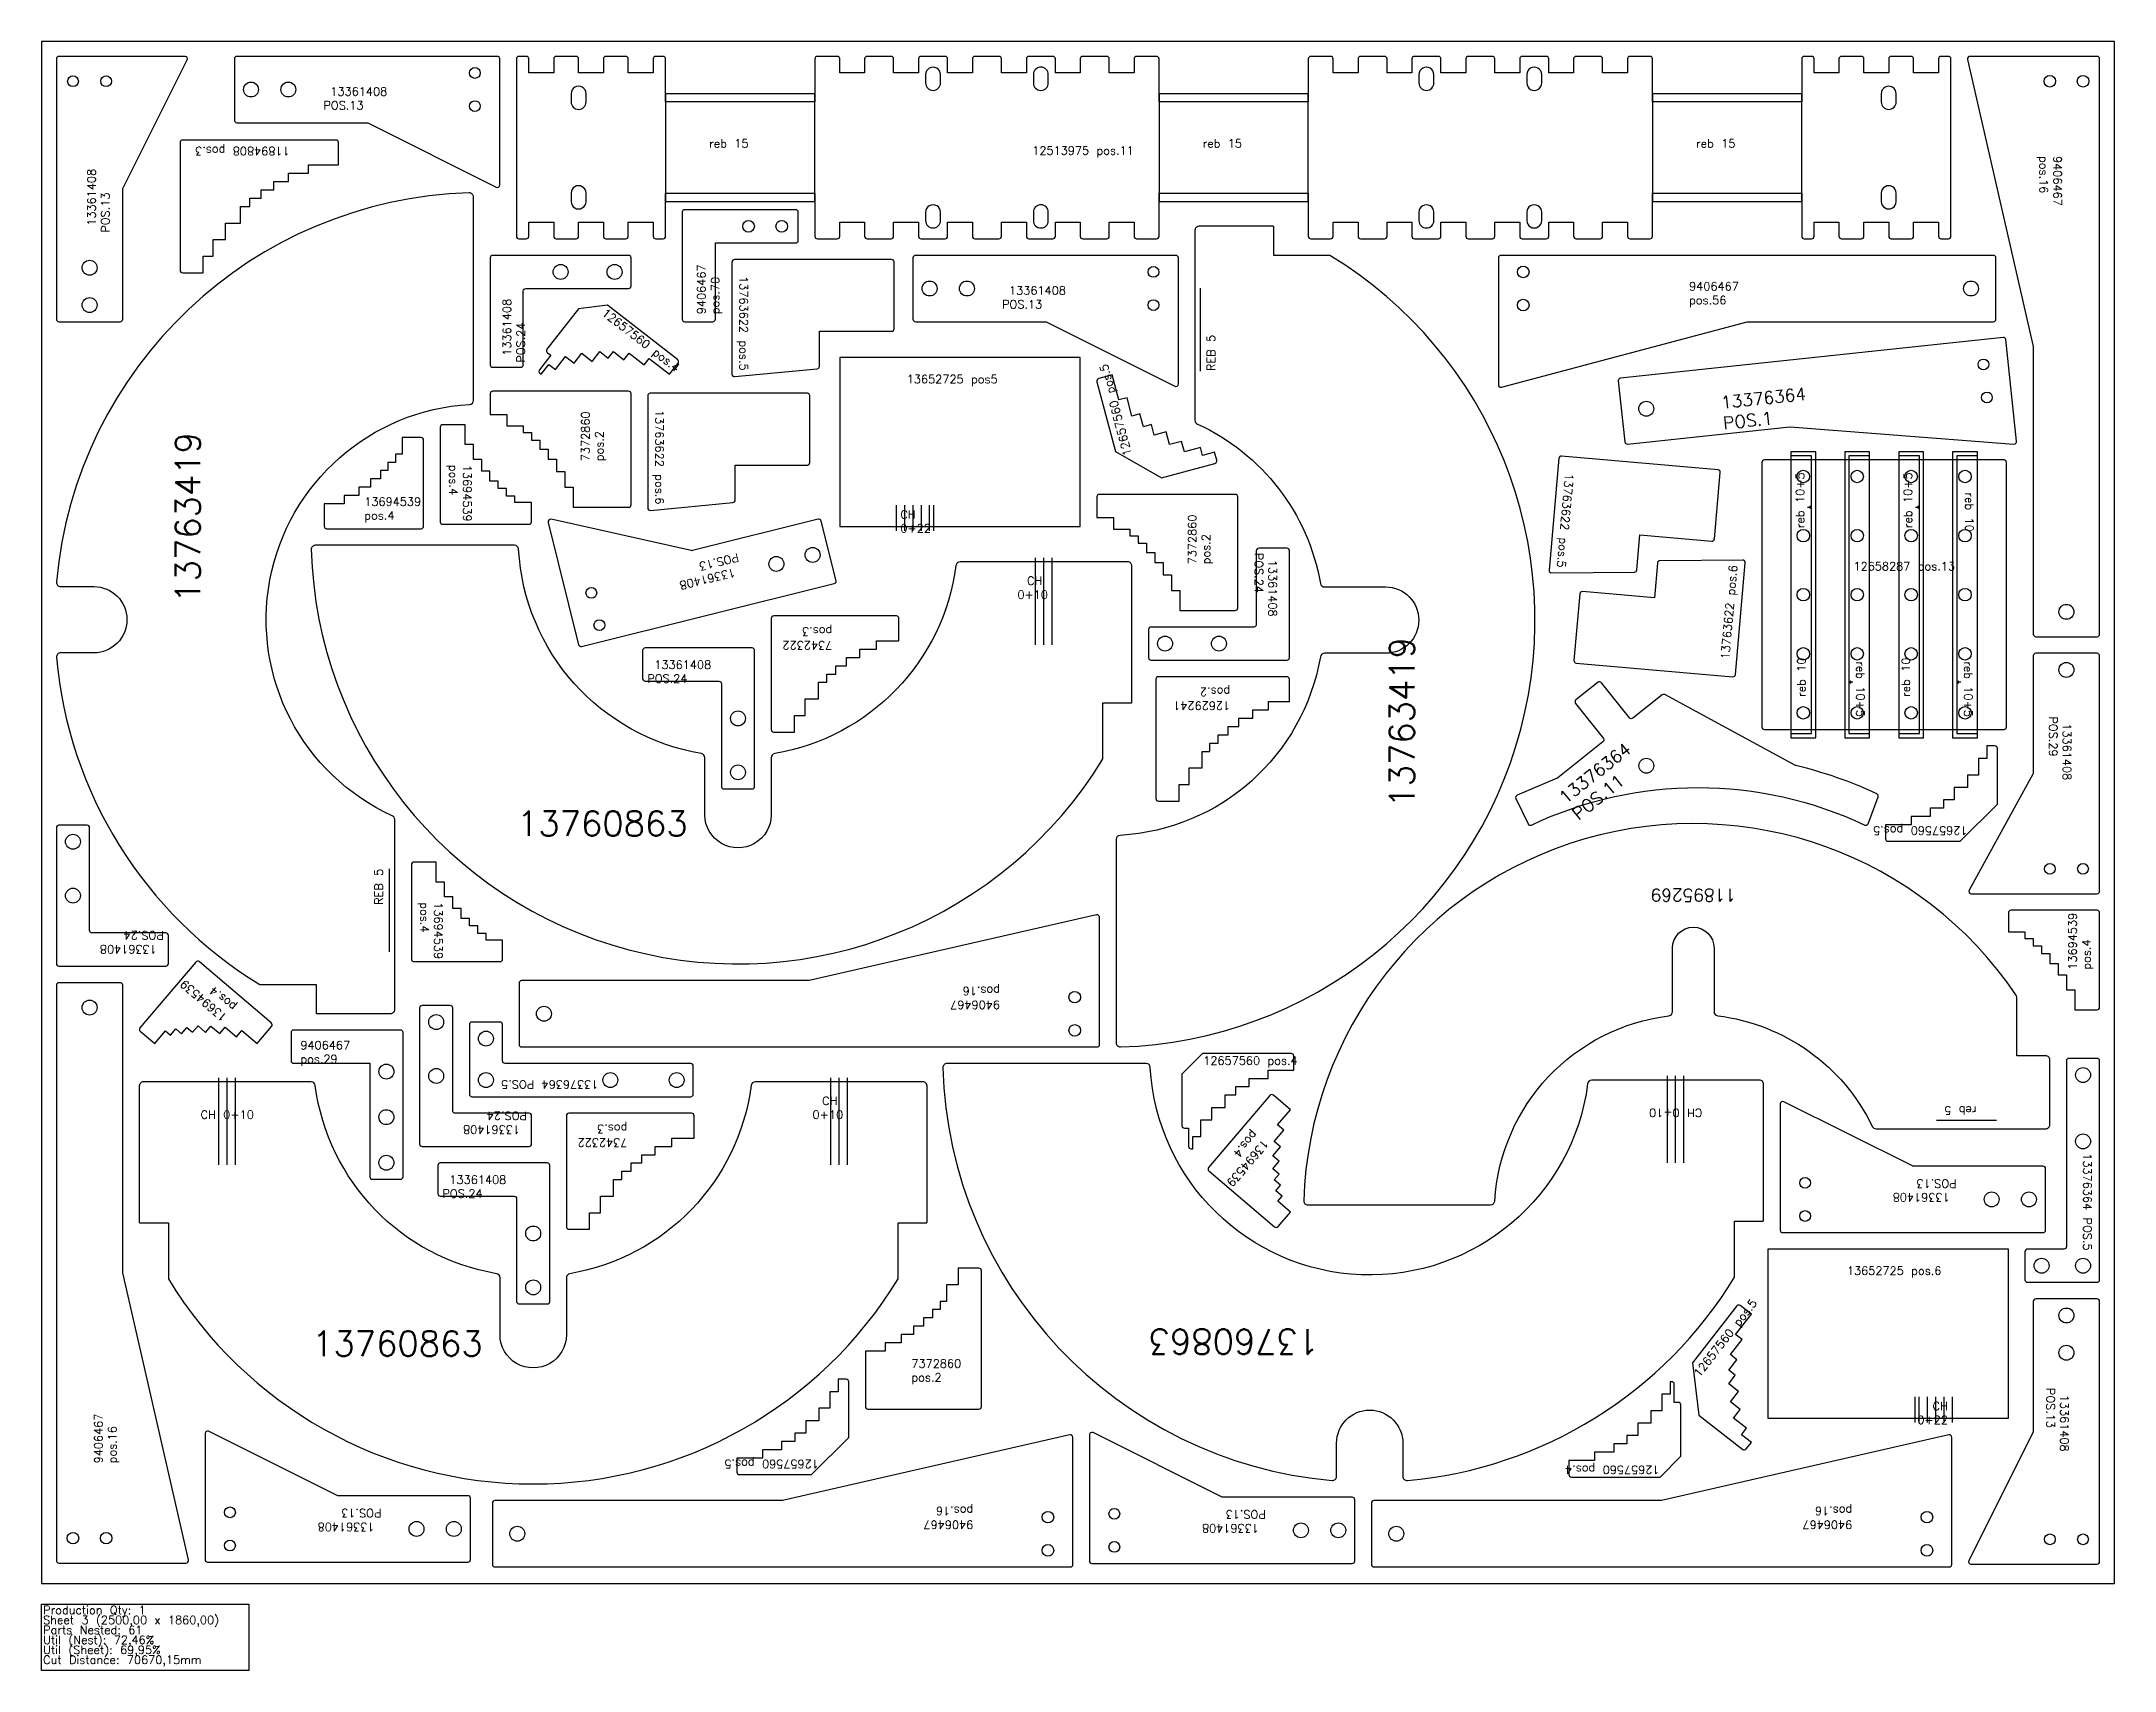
# Model space of a CAD drawing. Header units: millimetres. Extents: x 5250 to 7750, y -105 to 1860.
import ezdxf

# ---------------------------------------------------------------- set-up
doc = ezdxf.new("R2010")
doc.units = ezdxf.units.MM
for name, color, linetype in [('11894808', 7, 'Continuous'), ('11895269', 7, 'Continuous'), ('12629241', 7, 'Continuous'), ('12657560', 7, 'Continuous'), ('12658287', 7, 'Continuous'), ('13361408v0', 7, 'Continuous'), ('13376364v01', 7, 'Continuous'), ('13694539', 7, 'Continuous'), ('13760863', 7, 'Continuous'), ('13763419', 7, 'Continuous'), ('13763622', 7, 'Continuous'), ('Chanfro', 7, 'Continuous'), ('Des.', 7, 'Continuous'), ('Des.7342322', 7, 'Continuous'), ('Rebaixo', 7, 'Continuous'), ('sheet', 24, 'Continuous'), ('Stats', 7, 'Continuous'), ('Texto', 7, 'Continuous')]:
    doc.layers.add(name, color=color, linetype=linetype)
doc.styles.get("Standard").update_dxf_attribs({"font": 'txt.shx'})

msp = doc.modelspace()

# ---------------------------------------------------------------- linework, layer by layer
at = {"color": 6}
for points in [[(5954.7, 1842), (5930.7, 1842, 0.414214), (5927.7, 1839), (5927.7, 1822), (5897.7, 1822), (5897.7, 1839, 0.414214), (5894.7, 1842), (5870.7, 1842, 0.414214), (5867.7, 1839), (5867.7, 1822), (5837.7, 1822), (5837.7, 1839, 0.414214), (5834.7, 1842), (5825.7, 1842, 0.414214), (5822.7, 1839), (5822.7, 1625, 0.414214), (5825.7, 1622), (5834.7, 1622, 0.414214), (5837.7, 1625), (5837.7, 1642), (5867.7, 1642), (5867.7, 1625, 0.414214), (5870.7, 1622), (5894.7, 1622, 0.414214), (5897.7, 1625), (5897.7, 1642), (5927.7, 1642), (5927.7, 1625, 0.414214), (5930.7, 1622), (5954.7, 1622, 0.414214), (5957.7, 1625), (5957.7, 1642), (5987.7, 1642), (5987.7, 1625, 0.414214), (5990.7, 1622), (5999.7, 1622, 0.414214), (6002.7, 1625), (6002.7, 1677), (6182.7, 1677), (6182.7, 1625, 0.414214), (6185.7, 1622), (6209.7, 1622, 0.414214), (6212.7, 1625), (6212.7, 1642), (6242.7, 1642), (6242.7, 1625, 0.414214), (6245.7, 1622), (6274.7, 1622, 0.414214), (6277.7, 1625), (6277.7, 1642), (6307.7, 1642), (6307.7, 1625, 0.414214), (6310.7, 1622), (6339.7, 1622, 0.414214), (6342.7, 1625), (6342.7, 1642), (6372.7, 1642), (6372.7, 1625, 0.414214), (6375.7, 1622), (6404.7, 1622, 0.414214), (6407.7, 1625), (6407.7, 1642), (6437.7, 1642), (6437.7, 1625, 0.414214), (6440.7, 1622), (6469.7, 1622, 0.414214), (6472.7, 1625), (6472.7, 1642), (6502.7, 1642), (6502.7, 1625, 0.414214), (6505.7, 1622), (6534.7, 1622, 0.414214), (6537.7, 1625), (6537.7, 1642), (6567.7, 1642), (6567.7, 1625, 0.414214), (6570.7, 1622), (6594.7, 1622, 0.414214), (6597.7, 1625), (6597.7, 1677), (6777.7, 1677), (6777.7, 1625, 0.414214), (6780.7, 1622), (6804.7, 1622, 0.414214), (6807.7, 1625), (6807.7, 1642), (6837.7, 1642), (6837.7, 1625, 0.414214), (6840.7, 1622), (6869.7, 1622, 0.414214), (6872.7, 1625), (6872.7, 1642), (6902.7, 1642), (6902.7, 1625, 0.414214), (6905.7, 1622), (6934.7, 1622, 0.414214), (6937.7, 1625), (6937.7, 1642), (6967.7, 1642), (6967.7, 1625, 0.414214), (6970.7, 1622), (6999.7, 1622, 0.414214), (7002.7, 1625), (7002.7, 1642), (7032.7, 1642), (7032.7, 1625, 0.414214), (7035.7, 1622), (7064.7, 1622, 0.414214), (7067.7, 1625), (7067.7, 1642), (7097.7, 1642), (7097.7, 1625, 0.414214), (7100.7, 1622), (7129.7, 1622, 0.414214), (7132.7, 1625), (7132.7, 1642), (7162.7, 1642), (7162.7, 1625, 0.414214), (7165.7, 1622), (7189.7, 1622, 0.414214), (7192.7, 1625), (7192.7, 1677), (7372.7, 1677), (7372.7, 1625, 0.414214), (7375.7, 1622), (7384.7, 1622, 0.414214), (7387.7, 1625), (7387.7, 1642), (7417.7, 1642), (7417.7, 1625, 0.414214), (7420.7, 1622), (7444.7, 1622, 0.414214), (7447.7, 1625), (7447.7, 1642), (7477.7, 1642), (7477.7, 1625, 0.414214), (7480.7, 1622), (7504.7, 1622, 0.414214), (7507.7, 1625), (7507.7, 1642), (7537.7, 1642), (7537.7, 1625, 0.414214), (7540.7, 1622), (7549.7, 1622, 0.414214), (7552.7, 1625), (7552.7, 1839, 0.414214), (7549.7, 1842), (7540.7, 1842, 0.414214), (7537.7, 1839), (7537.7, 1822), (7507.7, 1822), (7507.7, 1839, 0.414214), (7504.7, 1842), (7480.7, 1842, 0.414214), (7477.7, 1839), (7477.7, 1822), (7447.7, 1822), (7447.7, 1839, 0.414214), (7444.7, 1842), (7420.7, 1842, 0.414214), (7417.7, 1839), (7417.7, 1822), (7387.7, 1822), (7387.7, 1839, 0.414214), (7384.7, 1842), (7375.7, 1842, 0.414214), (7372.7, 1839), (7372.7, 1787), (7192.7, 1787), (7192.7, 1839, 0.414214), (7189.7, 1842), (7165.7, 1842, 0.414214), (7162.7, 1839), (7162.7, 1822), (7132.7, 1822), (7132.7, 1839, 0.414214), (7129.7, 1842), (7100.7, 1842, 0.414214), (7097.7, 1839), (7097.7, 1822), (7067.7, 1822), (7067.7, 1839, 0.414214), (7064.7, 1842), (7035.7, 1842, 0.414214), (7032.7, 1839), (7032.7, 1822), (7002.7, 1822), (7002.7, 1839, 0.414214), (6999.7, 1842), (6970.7, 1842, 0.414214), (6967.7, 1839), (6967.7, 1822), (6937.7, 1822), (6937.7, 1839, 0.414214), (6934.7, 1842), (6905.7, 1842, 0.414214), (6902.7, 1839), (6902.7, 1822), (6872.7, 1822), (6872.7, 1839, 0.414214), (6869.7, 1842), (6840.7, 1842, 0.414214), (6837.7, 1839), (6837.7, 1822), (6807.7, 1822), (6807.7, 1839, 0.414214), (6804.7, 1842), (6780.7, 1842, 0.414214), (6777.7, 1839), (6777.7, 1787), (6597.7, 1787), (6597.7, 1839, 0.414214), (6594.7, 1842), (6570.7, 1842, 0.414214), (6567.7, 1839), (6567.7, 1822), (6537.7, 1822), (6537.7, 1839, 0.414214), (6534.7, 1842), (6505.7, 1842, 0.414214), (6502.7, 1839), (6502.7, 1822), (6472.7, 1822), (6472.7, 1839, 0.414214), (6469.7, 1842), (6440.7, 1842, 0.414214), (6437.7, 1839), (6437.7, 1822), (6407.7, 1822), (6407.7, 1839, 0.414214), (6404.7, 1842), (6375.7, 1842, 0.414214), (6372.7, 1839), (6372.7, 1822), (6342.7, 1822), (6342.7, 1839, 0.414214), (6339.7, 1842), (6310.7, 1842, 0.414214), (6307.7, 1839), (6307.7, 1822), (6277.7, 1822), (6277.7, 1839, 0.414214), (6274.7, 1842), (6245.7, 1842, 0.414214), (6242.7, 1839), (6242.7, 1822), (6212.7, 1822), (6212.7, 1839, 0.414214), (6209.7, 1842), (6185.7, 1842, 0.414214), (6182.7, 1839), (6182.7, 1787), (6002.7, 1787), (6002.7, 1839, 0.414214), (5999.7, 1842), (5990.7, 1842, 0.414214), (5987.7, 1839), (5987.7, 1822), (5957.7, 1822), (5957.7, 1839, 0.414214)], [(6316.2, 1810, 0.999994), (6334.2, 1810), (6334.2, 1820, 1.000006), (6316.2, 1820)], [(6446.2, 1810, 0.999995), (6464.2, 1810), (6464.2, 1820, 0.999991), (6446.2, 1820)], [(6911.2, 1810, 0.999994), (6929.2, 1810), (6929.2, 1820, 1.000006), (6911.2, 1820)], [(7041.2, 1810, 1.000006), (7059.2, 1810), (7059.2, 1820, 1.000011), (7041.2, 1820)], [(5888.7, 1787, 0.999994), (5906.7, 1787), (5906.7, 1797, 1.000006), (5888.7, 1797)], [(7468.7, 1787, 0.999994), (7486.7, 1787), (7486.7, 1797, 1.000006), (7468.7, 1797)], [(5906.7, 1677, 1.000006), (5888.7, 1677), (5888.7, 1667, 1.000018), (5906.7, 1667)], [(7486.7, 1677, 1.000006), (7468.7, 1677), (7468.7, 1667, 1.000018), (7486.7, 1667)], [(6334.2, 1654, 1.000006), (6316.2, 1654), (6316.2, 1644, 0.999994), (6334.2, 1644)], [(6464.2, 1654, 0.999991), (6446.2, 1654), (6446.2, 1644, 0.99998), (6464.2, 1644)], [(6929.2, 1654, 1.000006), (6911.2, 1654), (6911.2, 1644, 0.999994), (6929.2, 1644)], [(7059.2, 1654, 1.000011), (7041.2, 1654), (7041.2, 1644, 1.000006), (7059.2, 1644)]]:
    msp.add_lwpolyline(points, format="xyb", close=True, dxfattribs=at)
at = {"color": 2}
for points in [[(6212.7, 1274.8), (6502.7, 1274.8), (6502.7, 1478.8), (6212.7, 1478.8)], [(7622, 199.3), (7622, 403.3), (7332, 403.3), (7332, 199.3)]]:
    msp.add_lwpolyline(points, close=True, dxfattribs=at)
for points in [[(5891.1, 1298.2), (5958.1, 1298.2, 0.414214), (5961.1, 1301.2), (5961.1, 1435.2, 0.414214), (5958.1, 1438.2), (5794.1, 1438.2, 0.414214), (5791.1, 1435.2), (5791.1, 1410.2), (5811.1, 1410.2), (5811.1, 1396.2), (5831.1, 1396.2), (5831.1, 1388.2), (5841.1, 1388.2), (5841.1, 1379.2), (5851.1, 1379.2), (5851.1, 1368.2), (5861.1, 1368.2), (5861.1, 1356.2), (5871.1, 1356.2), (5871.1, 1341.2), (5881.1, 1341.2), (5881.1, 1322.2), (5891.1, 1322.2)], [(6622.7, 1173.7), (6689.7, 1173.7, 0.414214), (6692.7, 1176.7), (6692.7, 1310.7, 0.414214), (6689.7, 1313.7), (6525.7, 1313.7, 0.414214), (6522.7, 1310.7), (6522.7, 1285.7), (6542.7, 1285.7), (6542.7, 1271.7), (6562.7, 1271.7), (6562.7, 1263.7), (6572.7, 1263.7), (6572.7, 1254.7), (6582.7, 1254.7), (6582.7, 1243.7), (6592.7, 1243.7), (6592.7, 1231.7), (6602.7, 1231.7), (6602.7, 1216.7), (6612.7, 1216.7), (6612.7, 1197.7), (6622.7, 1197.7)], [(6243.6, 280.3), (6243.6, 213.3, 0.414214), (6246.6, 210.3), (6380.6, 210.3, 0.414214), (6383.6, 213.3), (6383.6, 377.3, 0.414214), (6380.6, 380.3), (6355.6, 380.3), (6355.6, 360.3), (6341.6, 360.3), (6341.6, 340.3), (6333.6, 340.3), (6333.6, 330.3), (6324.6, 330.3), (6324.6, 320.3), (6313.6, 320.3), (6313.6, 310.3), (6301.6, 310.3), (6301.6, 300.3), (6286.6, 300.3), (6286.6, 290.3), (6267.6, 290.3), (6267.6, 280.3)]]:
    msp.add_lwpolyline(points, format="xyb", close=True, dxfattribs=at)
at = {"layer": '11894808', "color": 2}
msp.add_lwpolyline([(5420.1, 1741, 0.414214), (5417.1, 1738), (5417.1, 1584, 0.414214), (5420.1, 1581), (5445.1, 1581), (5445.1, 1601), (5457.1, 1601), (5457.1, 1621), (5472.1, 1621), (5472.1, 1641), (5490.1, 1641), (5490.1, 1661), (5501.1, 1661), (5501.1, 1671), (5515.1, 1671), (5515.1, 1681), (5530.1, 1681), (5530.1, 1691), (5548.1, 1691), (5548.1, 1701), (5572.1, 1701), (5572.1, 1711), (5608.1, 1711), (5608.1, 1738, 0.414214), (5605.1, 1741)], format="xyb", close=True, dxfattribs=at)
at = {"layer": '11895269', "color": 2}
msp.add_lwpolyline([(7217, 766.6, -0.999997), (7267, 766.6), (7267, 689.7, 0.378699), (7271.4, 684.8, -0.254297), (7457.9, 551.4, 0.287238), (7462.4, 548.6), (7667, 548.6, 0.414214), (7672, 553.6), (7672, 631.6, 0.414214), (7667, 636.6), (7632, 636.6), (7632, 707.3, 0.149944), (7631.1, 710.2, 0.726815), (6772.2, 461.7, 0.423695), (6777.2, 456.6), (6997.5, 456.6, 0.396382), (7002.5, 461.3, -0.361287), (7212.6, 684.8, 0.378699), (7217, 689.7)], format="xyb", close=True, dxfattribs=at)
at = {"layer": '12629241', "color": 2}
msp.add_lwpolyline([(6754.9, 1063.7), (6754.9, 1090.7, 0.414214), (6751.9, 1093.7), (6596.9, 1093.7, 0.414214), (6593.9, 1090.7), (6593.9, 946.7, 0.414214), (6596.9, 943.7), (6621.9, 943.7), (6621.9, 963.7), (6633.9, 963.7), (6633.9, 983.7), (6649.9, 983.7), (6649.9, 1003.7), (6658.9, 1003.7), (6658.9, 1013.7), (6668.9, 1013.7), (6668.9, 1023.7), (6680.9, 1023.7), (6680.9, 1033.7), (6693.9, 1033.7), (6693.9, 1043.7), (6710.9, 1043.7), (6710.9, 1053.7), (6729.9, 1053.7), (6729.9, 1063.7)], format="xyb", close=True, dxfattribs=at)
at = {"layer": '12657560', "color": 2}
for points in [[(6017.2, 1476.3), (5932.8, 1542), (5897.7, 1537.6), (5859.6, 1488.7, 0.414214), (5860.1, 1484.5), (5864.1, 1481.4), (5850.6, 1464.1, 0.414214), (5851.1, 1459.9), (5852.7, 1458.6), (5861.9, 1470.5), (5869.8, 1464.3), (5882.1, 1480.1), (5892.3, 1472.1), (5901.5, 1484), (5914.2, 1474.1), (5923.4, 1486), (5933.6, 1478), (5939.8, 1485.9), (5952.4, 1476), (5958.6, 1483.9), (5976.7, 1469.8), (5982.8, 1477.7), (6007.3, 1458.6), (6017.7, 1472.1, 0.414214)], [(6541.4, 1457.7), (6525, 1453.3, 0.414214), (6522.9, 1449.6), (6545.4, 1365.6), (6600.5, 1333.8), (6665.2, 1351.1, 0.414214), (6667.3, 1354.8), (6664.7, 1364.4), (6650.3, 1360.6), (6647.7, 1370.2), (6628.3, 1365), (6625, 1377.6), (6610.5, 1373.7), (6606.4, 1389.2), (6591.9, 1385.3), (6588.5, 1397.9), (6578.8, 1395.3), (6574.7, 1410.7), (6565, 1408.1), (6559.1, 1430.3), (6549.4, 1427.8)], [(7473.8, 915.2), (7473.8, 898.2, 0.414214), (7476.8, 895.2), (7563.8, 895.2), (7608.8, 940.2), (7608.8, 1007.2, 0.414214), (7605.8, 1010.2), (7595.8, 1010.2), (7595.8, 995.2), (7585.8, 995.2), (7585.8, 975.2), (7572.8, 975.2), (7572.8, 960.2), (7556.8, 960.2), (7556.8, 945.2), (7543.8, 945.2), (7543.8, 935.2), (7527.8, 935.2), (7527.8, 925.2), (7504.8, 925.2), (7504.8, 915.2)], [(6757.3, 639.3), (6650.3, 639.3), (6625.3, 614.3), (6625.3, 552.3, 0.414214), (6628.3, 549.3), (6633.3, 549.3), (6633.3, 527.3, 0.414214), (6636.3, 524.3), (6638.3, 524.3), (6638.3, 539.3), (6648.3, 539.3), (6648.3, 559.3), (6661.3, 559.3), (6661.3, 574.3), (6677.3, 574.3), (6677.3, 589.3), (6690.3, 589.3), (6690.3, 599.3), (6706.3, 599.3), (6706.3, 609.3), (6729.3, 609.3), (6729.3, 619.3), (6760.3, 619.3), (6760.3, 636.3, 0.414214)], [(7312, 324.8), (7298.6, 335.3, 0.414214), (7294.4, 334.8), (7240.9, 266.1), (7248.8, 203), (7301.6, 161.8, 0.414214), (7305.9, 162.3), (7312, 170.2), (7300.2, 179.4), (7306.3, 187.3), (7290.5, 199.6), (7298.5, 209.9), (7286.7, 219.1), (7296.5, 231.7), (7284.7, 240.9), (7292.7, 251.2), (7284.8, 257.3), (7294.6, 269.9), (7286.7, 276.1), (7300.8, 294.2), (7293, 300.4)], [(6088.6, 151.3), (6088.6, 134.3, 0.414214), (6091.6, 131.3), (6178.6, 131.3), (6223.6, 176.3), (6223.6, 243.3, 0.414214), (6220.6, 246.3), (6210.6, 246.3), (6210.6, 231.3), (6200.6, 231.3), (6200.6, 211.3), (6187.6, 211.3), (6187.6, 196.3), (6171.6, 196.3), (6171.6, 181.3), (6158.6, 181.3), (6158.6, 171.3), (6142.6, 171.3), (6142.6, 161.3), (6119.6, 161.3), (6119.6, 151.3)], [(7095, 128.4), (7202, 128.4), (7227, 153.4), (7227, 215.4, 0.414214), (7224, 218.4), (7219, 218.4), (7219, 240.4, 0.414214), (7216, 243.4), (7214, 243.4), (7214, 228.4), (7204, 228.4), (7204, 208.4), (7191, 208.4), (7191, 193.4), (7175, 193.4), (7175, 178.4), (7162, 178.4), (7162, 168.4), (7146, 168.4), (7146, 158.4), (7123, 158.4), (7123, 148.4), (7092, 148.4), (7092, 131.4, 0.414214)]]:
    msp.add_lwpolyline(points, format="xyb", close=True, dxfattribs=at)
at = {"layer": '12658287', "color": 1}
for p, q in [((7434.6, 1087), (7429.7, 1087)), ((7564.6, 1087), (7559.7, 1087))]:
    msp.add_line(p, q, dxfattribs=at)
msp.add_lwpolyline([(7616.7, 1355.2), (7327.7, 1355.2, 0.414214), (7324.7, 1352.2), (7324.7, 1033.2, 0.414214), (7327.7, 1030.2), (7616.7, 1030.2, 0.414214), (7619.7, 1033.2), (7619.7, 1352.2, 0.414214)], format="xyb", close=True, dxfattribs=at)
at = {"layer": '12658287', "color": 1, "linetype": 'Continuous', "lineweight": 25}
for centre in [(7374.7, 1335.2), (7439.7, 1335.2), (7504.7, 1335.2), (7569.7, 1335.2), (7374.7, 1263.9), (7439.7, 1263.9), (7504.7, 1263.9), (7569.7, 1263.9), (7374.7, 1192.7), (7439.7, 1192.7), (7504.7, 1192.7), (7569.7, 1192.7), (7374.7, 1121.4), (7439.7, 1121.4), (7504.7, 1121.4), (7569.7, 1121.4), (7374.7, 1050.2), (7439.7, 1050.2), (7504.7, 1050.2), (7569.7, 1050.2)]:
    msp.add_circle(centre, 7.5, dxfattribs=at)
at = {"layer": '13361408v0', "color": 2}
for points in [[(5345, 1522, 0.414214), (5348, 1525), (5348, 1681.3, -0.116434), (5348.3, 1682.6), (5425.8, 1837.7, 0.557537), (5423.1, 1842), (5271, 1842, 0.414214), (5268, 1839), (5268, 1525, 0.414214), (5271, 1522)], [(5482.7, 1765, 0.414214), (5485.7, 1762), (5642, 1762, -0.116434), (5643.4, 1761.7), (5798.4, 1684.2, 0.557537), (5802.7, 1686.9), (5802.7, 1839, 0.414214), (5799.7, 1842), (5485.7, 1842, 0.414214), (5482.7, 1839)], [(5794.1, 1467), (5828.1, 1467, 0.414214), (5831.1, 1470), (5831.1, 1559, -0.414214), (5834.1, 1562), (5958.1, 1562, 0.414214), (5961.1, 1565), (5961.1, 1599, 0.414214), (5958.1, 1602), (5794.1, 1602, 0.414214), (5791.1, 1599), (5791.1, 1470, 0.414214)], [(6301, 1525, 0.414214), (6304, 1522), (6460.3, 1522, -0.116434), (6461.7, 1521.7), (6616.7, 1444.2, 0.557537), (6621, 1446.9), (6621, 1599, 0.414214), (6618, 1602), (6304, 1602, 0.414214), (6301, 1599)], [(6190.4, 1281.4, 0.414214), (6186.8, 1283.6), (6035.1, 1245.8, -0.116434), (6033.7, 1245.8), (5864.6, 1283.6, 0.557537), (5861, 1279.9), (5897.8, 1132.3, 0.414214), (5901.4, 1130.1), (6206.1, 1206, 0.414214), (6208.3, 1209.6)], [(6752, 1248.7), (6718, 1248.7, 0.414214), (6715, 1245.7), (6715, 1156.7, -0.414214), (6712, 1153.7), (6588, 1153.7, 0.414214), (6585, 1150.7), (6585, 1116.7, 0.414214), (6588, 1113.7), (6752, 1113.7, 0.414214), (6755, 1116.7), (6755, 1245.7, 0.414214)], [(5975, 1125.4), (5975, 1091.4, 0.414214), (5978, 1088.4), (6067, 1088.4, -0.414214), (6070, 1085.4), (6070, 961.4, 0.414214), (6073, 958.4), (6107, 958.4, 0.414214), (6110, 961.4), (6110, 1125.4, 0.414214), (6107, 1128.4), (5978, 1128.4, 0.414214)], [(7655, 1122, 0.414214), (7652, 1119), (7652, 977.8, -0.126713), (7651.6, 976.3), (7574.5, 836.4, 0.570891), (7577.1, 832), (7729, 832, 0.414214), (7732, 835), (7732, 1119, 0.414214), (7729, 1122)], [(5403, 747.7), (5403, 781.7, 0.414214), (5400, 784.7), (5311, 784.7, -0.414214), (5308, 787.7), (5308, 911.7, 0.414214), (5305, 914.7), (5271, 914.7, 0.414214), (5268, 911.7), (5268, 747.7, 0.414214), (5271, 744.7), (5400, 744.7, 0.414214)], [(5841, 530.2), (5841, 564.2, 0.414214), (5838, 567.2), (5749, 567.2, -0.414214), (5746, 570.2), (5746, 694.2, 0.414214), (5743, 697.2), (5709, 697.2, 0.414214), (5706, 694.2), (5706, 530.2, 0.414214), (5709, 527.2), (5838, 527.2, 0.414214)], [(7666.8, 500.3, 0.414214), (7663.8, 503.3), (7507.5, 503.3, -0.116434), (7506.2, 503.6), (7351.1, 581.1, 0.557537), (7346.8, 578.5), (7346.8, 426.3, 0.414214), (7349.8, 423.3), (7663.8, 423.3, 0.414214), (7666.8, 426.3)], [(5728, 504.2), (5728, 470.2, 0.414214), (5731, 467.2), (5820, 467.2, -0.414214), (5823, 464.2), (5823, 340.2, 0.414214), (5826, 337.2), (5860, 337.2, 0.414214), (5863, 340.2), (5863, 504.2, 0.414214), (5860, 507.2), (5731, 507.2, 0.414214)], [(7655, 343.3, 0.414214), (7652, 340.3), (7652, 184, -0.116434), (7651.7, 182.7), (7574.2, 27.7, 0.557537), (7576.9, 23.3), (7729, 23.3, 0.414214), (7732, 26.3), (7732, 340.3, 0.414214), (7729, 343.3)], [(5767.3, 102.8, 0.414214), (5764.3, 105.8), (5608, 105.8, -0.116434), (5606.6, 106.1), (5451.6, 183.6, 0.557537), (5447.3, 180.9), (5447.3, 28.8, 0.414214), (5450.3, 25.8), (5764.3, 25.8, 0.414214), (5767.3, 28.8)], [(6833.8, 101.1, 0.414214), (6830.8, 104.1), (6674.5, 104.1, -0.116434), (6673.2, 104.5), (6518.2, 182, 0.557537), (6513.8, 179.3), (6513.8, 27.1, 0.414214), (6516.8, 24.1), (6830.8, 24.1, 0.414214), (6833.8, 27.1)]]:
    msp.add_lwpolyline(points, format="xyb", close=True, dxfattribs=at)
for centre, radius in [((5772.7, 1822), 6.5), ((5288, 1812), 6.5), ((5328, 1812), 6.5), ((5502.7, 1802), 9), ((5547.7, 1802), 9), ((5772.7, 1782), 6.5), ((5308, 1587), 9), ((5876.1, 1582), 9), ((5941.1, 1582), 9), ((6591, 1582), 6.5), ((5308, 1542), 9), ((6321, 1562), 9), ((6366, 1562), 9), ((6591, 1542), 6.5), ((6136.3, 1229.8), 9), ((6179.9, 1240.7), 9), ((5913.1, 1194.9), 6.5), ((5922.8, 1156), 6.5), ((6605, 1133.7), 9), ((6670, 1133.7), 9), ((7692, 1102), 9), ((6090, 1043.4), 9), ((6090, 978.4), 9), ((5288, 894.7), 9), ((7672, 862), 6.5), ((7712, 862), 6.5), ((5288, 829.7), 9), ((5726, 677.2), 9), ((5726, 612.2), 9), ((7376.8, 483.3), 6.5), ((7601.8, 463.3), 9), ((7646.8, 463.3), 9), ((5843, 422.2), 9), ((7376.8, 443.3), 6.5), ((5843, 357.2), 9), ((7692, 323.3), 9), ((7692, 278.3), 9), ((5477.3, 85.8), 6.5), ((6543.8, 84.1), 6.5), ((5477.3, 45.8), 6.5), ((5702.3, 65.8), 9), ((5747.3, 65.8), 9), ((6543.8, 44.1), 6.5), ((6768.8, 64.1), 9), ((6813.8, 64.1), 9), ((7672, 53.3), 6.5), ((7712, 53.3), 6.5)]:
    msp.add_circle(centre, radius, dxfattribs=at)
at = {"layer": '13376364v01', "color": 2}
for points in [[(7159.4, 1377.1, 0.414214), (7162.7, 1374.4), (7358.3, 1395.2, -0.04581), (7358.8, 1395.2), (7628.7, 1374.4, 0.468921), (7631.9, 1377.7), (7618.9, 1500.4, 0.414214), (7615.6, 1503.1), (7154.2, 1453.9, 0.414214), (7151.5, 1450.6)], [(7100, 1061.6), (7133.6, 1019.3, -0.414214), (7133.1, 1015.1), (7078.7, 971.8, -0.067841), (7078, 971.4), (7029.6, 950.9, 0.427204), (7028.1, 946.8), (7042.7, 916.2, 0.413377), (7046.7, 914.8, -0.224886), (7448.8, 914.8, 0.440729), (7452.9, 916.5), (7464.8, 948.8, 0.389935), (7463.3, 952.5, 0.050716), (7365.8, 986.5, -0.065866), (7365.1, 986.7), (7207.6, 1072.1, 0.30081), (7204.4, 1071.8), (7169.1, 1043.8, -0.414214), (7164.9, 1044.2), (7131.3, 1086.5, 0.414214), (7127.1, 1087), (7100.5, 1065.8, 0.414214)], [(5803, 677.2), (5769, 677.2, 0.414214), (5766, 674.2), (5766, 590.2, 0.414214), (5769, 587.2), (6033, 587.2, 0.414214), (6036, 590.2), (6036, 624.2, 0.414214), (6033, 627.2), (5809, 627.2, -0.414214), (5806, 630.2), (5806, 674.2, 0.414214)], [(7642, 400.3), (7642, 366.3, 0.414214), (7645, 363.3), (7729, 363.3, 0.414214), (7732, 366.3), (7732, 630.3, 0.414214), (7729, 633.3), (7695, 633.3, 0.414214), (7692, 630.3), (7692, 406.3, -0.414214), (7689, 403.3), (7645, 403.3, 0.414214)]]:
    msp.add_lwpolyline(points, format="xyb", close=True, dxfattribs=at)
for centre, radius in [((7591.9, 1470.4), 6.5), ((7185.3, 1417), 9), ((7596.1, 1430.6), 6.5), ((7185.4, 986.4), 9), ((5786, 657.2), 9), ((5786, 607.2), 9), ((5936, 607.2), 9), ((6016, 607.2), 9), ((7712, 613.3), 9), ((7712, 533.3), 9), ((7662, 383.3), 9), ((7712, 383.3), 9)]:
    msp.add_circle(centre, radius, dxfattribs=at)
at = {"layer": '13694539', "color": 2}
for points in [[(5590.9, 1302.3), (5590.9, 1275.3, 0.414214), (5593.9, 1272.3), (5707.9, 1272.3, 0.414214), (5710.9, 1275.3), (5710.9, 1379.3, 0.414214), (5707.9, 1382.3), (5684.9, 1382.3), (5684.9, 1362.3), (5676.9, 1362.3), (5676.9, 1352.3), (5667.9, 1352.3), (5667.9, 1342.3), (5658.9, 1342.3), (5658.9, 1332.3), (5646.9, 1332.3), (5646.9, 1322.3), (5632.9, 1322.3), (5632.9, 1312.3), (5614.9, 1312.3), (5614.9, 1302.3)], [(5760.9, 1397.7), (5733.9, 1397.7, 0.414214), (5730.9, 1394.7), (5730.9, 1280.7, 0.414214), (5733.9, 1277.7), (5837.9, 1277.7, 0.414214), (5840.9, 1280.7), (5840.9, 1303.7), (5820.9, 1303.7), (5820.9, 1311.7), (5810.9, 1311.7), (5810.9, 1320.7), (5800.9, 1320.7), (5800.9, 1329.7), (5790.9, 1329.7), (5790.9, 1341.7), (5780.9, 1341.7), (5780.9, 1355.7), (5770.9, 1355.7), (5770.9, 1373.7), (5760.9, 1373.7)], [(5726.1, 870.1), (5699.1, 870.1, 0.414214), (5696.1, 867.1), (5696.1, 753.1, 0.414214), (5699.1, 750.1), (5803.1, 750.1, 0.414214), (5806.1, 753.1), (5806.1, 776.1), (5786.1, 776.1), (5786.1, 784.1), (5776.1, 784.1), (5776.1, 793.1), (5766.1, 793.1), (5766.1, 802.1), (5756.1, 802.1), (5756.1, 814.1), (5746.1, 814.1), (5746.1, 828.1), (5736.1, 828.1), (5736.1, 846.1), (5726.1, 846.1)], [(7702, 692), (7729, 692, 0.414214), (7732, 695), (7732, 809, 0.414214), (7729, 812), (7625, 812, 0.414214), (7622, 809), (7622, 786), (7642, 786), (7642, 778), (7652, 778), (7652, 769), (7662, 769), (7662, 760), (7672, 760), (7672, 748), (7682, 748), (7682, 734), (7692, 734), (7692, 716), (7702, 716)], [(5510, 651.3), (5527.5, 671.9, 0.414214), (5527.2, 676.1), (5440.4, 750, 0.414214), (5436.1, 749.6), (5368.7, 670.4, 0.414214), (5369.1, 666.2), (5386.6, 651.3), (5399.5, 666.5), (5405.6, 661.3), (5412.1, 669), (5419, 663.1), (5425.4, 670.7), (5432.3, 664.9), (5438.8, 672.5), (5447.9, 664.8), (5454.4, 672.4), (5465.1, 663.3), (5471.5, 670.9), (5485.2, 659.2), (5491.7, 666.9)], [(6756.2, 571.5), (6735.6, 589, 0.414214), (6731.4, 588.6), (6657.5, 501.8, 0.414214), (6657.8, 497.6), (6737, 430.2, 0.414214), (6741.3, 430.5), (6756.2, 448), (6740.9, 461), (6746.1, 467.1), (6738.5, 473.6), (6744.3, 480.4), (6736.7, 486.9), (6742.5, 493.8), (6734.9, 500.2), (6742.7, 509.4), (6735.1, 515.9), (6744.2, 526.5), (6736.6, 533), (6748.2, 546.7), (6740.6, 553.2)]]:
    msp.add_lwpolyline(points, format="xyb", close=True, dxfattribs=at)
at = {"layer": '13760863', "color": 2}
for points in [[(6530, 1062.3), (6564.6, 1062.3, 0.000528), (6565, 1063.3), (6565, 1227.3, 0.414214), (6560, 1232.3), (6357.8, 1232.3, 0.376631), (6352.8, 1227.9, -0.329546), (6134.2, 1001, 0.365977), (6130, 996.1), (6130, 927.3, -1.000003), (6050, 927.3), (6050, 996.1, 0.365977), (6045.9, 1001, -0.350299), (5825.4, 1247.6, 0.398025), (5820.4, 1252.3), (5580.3, 1252.3, 0.422856), (5575.3, 1247.1, 0.746767), (6530, 994.7)], [(7291.8, 437.2), (7326.4, 437.2, 0.000528), (7326.8, 438.2), (7326.8, 602.2, 0.414214), (7321.8, 607.2), (7119.5, 607.2, 0.376631), (7114.6, 602.8, -0.911263), (6587.2, 622.5, 0.398025), (6582.2, 627.2), (6342, 627.2, 0.422856), (6337, 622.1, 0.380126), (6806.4, 124.2, 0.440334), (6811.8, 129.2), (6811.8, 169.2, -0.999997), (6891.8, 169.2), (6891.8, 129.2, 0.440334), (6897.2, 124.2, 0.238363), (7291.8, 369.6)], [(5798.8, 373.7, -0.329546), (5580.2, 600.7, 0.376631), (5575.3, 605), (5373, 605, 0.414214), (5368, 600), (5368, 436, 0.000528), (5368.4, 435), (5403, 435), (5403, 367.4, 0.562208), (6283, 367.4), (6283, 435), (6317.6, 435, 0.000528), (6318, 436), (6318, 600, 0.414214), (6313, 605), (6110.7, 605, 0.376631), (6105.8, 600.7, -0.329546), (5887.2, 373.7, 0.365977), (5883, 368.8), (5883, 300, -1.000001), (5803, 300), (5803, 368.8, 0.365977)]]:
    msp.add_lwpolyline(points, format="xyb", close=True, dxfattribs=at)
at = {"layer": '13763419', "color": 2}
for points in [[(5582.1, 687.5), (5671.1, 687.5, 0.414214), (5676.1, 692.5), (5676.1, 921.4, 0.293722), (5673.1, 926, -0.782902), (5766.3, 1422.1, 0.397721), (5771.1, 1427.1), (5771.1, 1672.3, 0.422856), (5765.9, 1677.3, 0.380126), (5268.1, 1208, 0.440334), (5273.1, 1202.5), (5313.1, 1202.5, -0.999997), (5313.1, 1122.5), (5273.1, 1122.5, 0.440334), (5268.1, 1117.1, 0.238363), (5513.4, 722.5), (5581.1, 722.5), (5581.1, 687.9, 0.000528)], [(6644, 1398.5, -0.247928), (6792.3, 1206.2, 0.365073), (6797.2, 1202), (6871, 1202, -0.999997), (6871, 1122), (6797.2, 1122, 0.365073), (6792.3, 1117.8, -0.349109), (6550.8, 902.4, 0.397721), (6546, 897.4), (6546, 652.2, 0.422856), (6551.2, 647.2, 0.746767), (6803.7, 1602), (6736, 1602), (6736, 1636.6, 0.000528), (6735, 1637), (6646, 1637, 0.414214), (6641, 1632), (6641, 1403.1, 0.293722)]]:
    msp.add_lwpolyline(points, format="xyb", close=True, dxfattribs=at)
at = {"layer": '13763622', "color": 2}
for points in [[(6188.2, 1510.5), (6275.2, 1510.5, 0.414214), (6278.2, 1513.5), (6278.2, 1594, 0.414214), (6275.2, 1597), (6085.7, 1597, 0.414214), (6082.7, 1594), (6082.7, 1458.7, 0.442577), (6086, 1455.7), (6185.5, 1465.2, 0.386408), (6188.2, 1468.2)], [(6086.6, 1349.1), (6173.6, 1349.1, 0.414214), (6176.6, 1352.1), (6176.6, 1432.6, 0.414214), (6173.6, 1435.6), (5984.1, 1435.6, 0.414214), (5981.1, 1432.6), (5981.1, 1297.3, 0.442577), (5984.4, 1294.3), (6083.9, 1303.9, 0.386408), (6086.6, 1306.9)], [(7177.6, 1264.8), (7264.3, 1257.2, 0.414214), (7267.5, 1259.9), (7274.6, 1340.1, 0.414214), (7271.8, 1343.4), (7083.1, 1359.9, 0.414214), (7079.8, 1357.2), (7068, 1222.4, 0.442577), (7071, 1219.1), (7171, 1220, 0.386408), (7173.9, 1222.7)], [(7195.1, 1188.8), (7108.4, 1196.4, 0.414214), (7105.1, 1193.6), (7098.1, 1113.5, 0.414214), (7100.8, 1110.2), (7289.6, 1093.7, 0.414214), (7292.9, 1096.4), (7304.7, 1231.2, 0.442577), (7301.7, 1234.5), (7201.7, 1233.6, 0.386408), (7198.7, 1230.9)]]:
    msp.add_lwpolyline(points, format="xyb", close=True, dxfattribs=at)
at = {"layer": 'Chanfro', "color": 2}
for p, q in [((6280.7, 1300.8), (6280.7, 1269.8)), ((6290.7, 1300.8), (6290.7, 1269.8)), ((6300.7, 1300.8), (6300.7, 1269.8)), ((6310.7, 1300.8), (6310.7, 1269.8)), ((6320.7, 1300.8), (6320.7, 1269.8)), ((6325.7, 1300.8), (6325.7, 1269.8)), ((6448.9, 1132.3), (6448.9, 1237.3)), ((6458.9, 1132.3), (6458.9, 1237.3)), ((6468.9, 1132.3), (6468.9, 1237.3)), ((5464.1, 505), (5464.1, 610)), ((5474.1, 505), (5474.1, 610)), ((5484.1, 505), (5484.1, 610)), ((6201.9, 505), (6201.9, 610)), ((6211.9, 505), (6211.9, 610)), ((6221.9, 505), (6221.9, 610)), ((7210.7, 507.2), (7210.7, 612.2)), ((7220.7, 507.2), (7220.7, 612.2)), ((7230.7, 507.2), (7230.7, 612.2)), ((7509, 225.3), (7509, 194.3)), ((7514, 225.3), (7514, 194.3)), ((7524, 225.3), (7524, 194.3)), ((7534, 225.3), (7534, 194.3)), ((7544, 225.3), (7544, 194.3)), ((7554, 225.3), (7554, 194.3))]:
    msp.add_line(p, q, dxfattribs=at)
at = {"layer": 'Des.', "color": 2}
for points in [[(7655, 1142), (7729, 1142, 0.414214), (7732, 1145), (7732, 1839, 0.414214), (7729, 1842), (7575.8, 1842, 0.481671), (7572.8, 1838.3), (7652, 1492), (7652, 1145, 0.414214)], [(6159.7, 1617, 0.414214), (6162.7, 1620), (6162.7, 1654, 0.414214), (6159.7, 1657), (6025.7, 1657, 0.414214), (6022.7, 1654), (6022.7, 1525, 0.414214), (6025.7, 1522), (6059.7, 1522, 0.414214), (6062.7, 1525), (6062.7, 1617)], [(7606.9, 1599, 0.414214), (7603.9, 1602), (7009.9, 1602, 0.414214), (7006.9, 1599), (7006.9, 1445.9, 0.492773), (7010.6, 1443), (7306.9, 1522), (7603.9, 1522, 0.414214), (7606.9, 1525)], [(5826, 724.2), (5826, 650.2, 0.414214), (5829, 647.2), (6523, 647.2, 0.414214), (6526, 650.2), (6526, 803.4, 0.481671), (6522.4, 806.4), (6176, 727.2), (5829, 727.2, 0.414214)], [(5345, 724.7), (5271, 724.7, 0.414214), (5268, 721.7), (5268, 27.7, 0.414214), (5271, 24.7), (5424.2, 24.7, 0.481671), (5427.2, 28.4), (5348, 374.7), (5348, 721.7, 0.414214)], [(5646, 627.5), (5646, 490.5, 0.414214), (5649, 487.5), (5683, 487.5, 0.414214), (5686, 490.5), (5686, 664.5, 0.414214), (5683, 667.5), (5554, 667.5, 0.414214), (5551, 664.5), (5551, 630.5, 0.414214), (5554, 627.5)], [(5793.8, 97), (5793.8, 23, 0.414214), (5796.8, 20), (6490.8, 20, 0.414214), (6493.8, 23), (6493.8, 176.3, 0.481671), (6490.2, 179.2), (6143.8, 100), (5796.8, 100, 0.414214)], [(6853.8, 97), (6853.8, 23, 0.414214), (6856.8, 20), (7550.8, 20, 0.414214), (7553.8, 23), (7553.8, 176.3, 0.481671), (7550.2, 179.2), (7203.8, 100), (6856.8, 100, 0.414214)]]:
    msp.add_lwpolyline(points, format="xyb", close=True, dxfattribs=at)
for centre, radius in [((7672, 1812), 7), ((7712, 1812), 7), ((6102.7, 1637), 7), ((6142.7, 1637), 7), ((7036.9, 1582), 7), ((7576.9, 1562), 9), ((7036.9, 1542), 7), ((7692, 1172), 9), ((5308, 694.7), 9), ((6496, 707.2), 7), ((5856, 687.2), 9), ((6496, 667.2), 7), ((5666, 617.5), 9), ((5666, 562.5), 9), ((5666, 507.5), 9), ((6463.8, 80), 7), ((7523.8, 80), 7), ((5288, 54.7), 7), ((5328, 54.7), 7), ((5823.8, 60), 9), ((6883.8, 60), 9), ((6463.8, 40), 7), ((7523.8, 40), 7)]:
    msp.add_circle(centre, radius, dxfattribs=at)
at = {"layer": 'Des.7342322', "color": 2}
for points in [[(6284, 1137), (6284, 1164, 0.414214), (6281, 1167), (6133, 1167, 0.414214), (6130, 1164), (6130, 1030, 0.414214), (6133, 1027), (6158, 1027), (6158, 1047), (6171, 1047), (6171, 1067), (6187, 1067), (6187, 1087), (6197, 1087), (6197, 1097), (6208, 1097), (6208, 1107), (6221, 1107), (6221, 1117), (6237, 1117), (6237, 1127), (6257, 1127), (6257, 1137)], [(6037, 537.2), (6037, 564.2, 0.414214), (6034, 567.2), (5886, 567.2, 0.414214), (5883, 564.2), (5883, 430.2, 0.414214), (5886, 427.2), (5911, 427.2), (5911, 447.2), (5924, 447.2), (5924, 467.2), (5940, 467.2), (5940, 487.2), (5950, 487.2), (5950, 497.2), (5961, 497.2), (5961, 507.2), (5974, 507.2), (5974, 517.2), (5990, 517.2), (5990, 527.2), (6010, 527.2), (6010, 537.2)]]:
    msp.add_lwpolyline(points, format="xyb", close=True, dxfattribs=at)
at = {"layer": 'Rebaixo', "color": 2}
for p, q in [((6647.6, 1462.4), (6647.6, 1562.6)), ((5669.5, 862.1), (5669.5, 761.9)), ((7607.5, 558.6), (7535.2, 558.6))]:
    msp.add_line(p, q, dxfattribs=at)
at = {"layer": 'Rebaixo', "color": 1}
for p, q in [((7379.9, 1298.4), (7384.7, 1298.4)), ((7509.9, 1298.4), (7514.7, 1298.4))]:
    msp.add_line(p, q, dxfattribs=at)
at = {"layer": 'Rebaixo', "color": 6}
for points in [[(6002.7, 1797), (6002.7, 1667), (6182.7, 1667), (6182.7, 1797)], [(6597.7, 1797), (6597.7, 1667), (6777.7, 1667), (6777.7, 1797)], [(7192.7, 1797), (7192.7, 1667), (7372.7, 1667), (7372.7, 1797)]]:
    msp.add_lwpolyline(points, close=True, dxfattribs=at)
at = {"layer": 'Rebaixo', "color": 1}
for points in [[(7389.7, 1365.2), (7359.7, 1365.2), (7359.7, 1020.2), (7389.7, 1020.2)], [(7359.7, 1025.2), (7384.7, 1025.2), (7384.7, 1360.2), (7359.7, 1360.2)], [(7424.7, 1020.2), (7454.7, 1020.2), (7454.7, 1365.2), (7424.7, 1365.2)], [(7454.7, 1360.2), (7429.7, 1360.2), (7429.7, 1025.2), (7454.7, 1025.2)], [(7519.7, 1365.2), (7489.7, 1365.2), (7489.7, 1020.2), (7519.7, 1020.2)], [(7489.7, 1025.2), (7514.7, 1025.2), (7514.7, 1360.2), (7489.7, 1360.2)], [(7554.7, 1020.2), (7584.7, 1020.2), (7584.7, 1365.2), (7554.7, 1365.2)], [(7584.7, 1360.2), (7559.7, 1360.2), (7559.7, 1025.2), (7584.7, 1025.2)], [(7384.7, 1298.4), (7382.6, 1299.6), (7382.6, 1297.1)], [(7514.7, 1298.4), (7512.6, 1299.6), (7512.6, 1297.1)], [(7429.7, 1087), (7431.8, 1085.8), (7431.8, 1088.3)], [(7559.7, 1087), (7561.8, 1085.8), (7561.8, 1088.3)]]:
    msp.add_lwpolyline(points, close=True, dxfattribs=at)
at = {"layer": 'sheet', "color": 7}
msp.add_lwpolyline([(5250, 0), (7750, 0), (7750, 1860), (5250, 1860)], close=True, dxfattribs=at)
at = {"layer": 'Stats', "color": 151}
msp.add_lwpolyline([(5250, -25), (5500, -25), (5500, -105), (5250, -105), (5250, -25)], close=True, dxfattribs=at)

# ---------------------------------------------------------------- texts
at = {"layer": 'Chanfro', "color": 2, "char_height": 10}
for s, insert, width, attachment_point in [('{\\W1.79937; }CH \\P{\\W0.280038; }0+22', (6285.7, 1294.4), 32.324, 1), ('{\\W1.304335; }CH 0+10', (6426.9, 1187.8), 64.286, 7), ('{\\W1.304335; }CH 0+10', (6179.9, 560.5), 64.286, 7), ('CH 0+10', (5506.1, 560.5), 64.286, 9), ('CH 0+22', (7549, 219), 32.324, 3)]:
    msp.add_mtext(s, dxfattribs=dict(at, insert=insert, width=width, attachment_point=attachment_point))
at = {"layer": 'Chanfro', "color": 2, "insert": (7188.7, 562.7), "char_height": 10, "width": 64.286, "attachment_point": 3, "rotation": 180}
msp.add_mtext('CH 0+10', dxfattribs=at)
at = {"layer": 'Rebaixo', "color": 6, "char_height": 10, "attachment_point": 1}
for insert in [(6055.3, 1742), (6650.3, 1742), (7245.3, 1742)]:
    msp.add_mtext_dynamic_manual_height_columns('reb 15', width=81.56, gutter_width=12.5, heights=[0], dxfattribs=dict(at, insert=insert))
at = {"layer": 'Rebaixo', "color": 2, "char_height": 10}
for s, insert, width, attachment_point, rotation in [('{\\W7.917248; }REB 5', (6665.4, 1462.4), 100.176, 7, 90), ('REB 5', (5651.7, 862.1), 100.176, 3, 90), ('reb 5', (7583.6, 575.5), 120.718, 7, 180)]:
    msp.add_mtext(s, dxfattribs=dict(at, insert=insert, width=width, attachment_point=attachment_point, rotation=rotation))
at = {"layer": 'Rebaixo', "color": 1, "char_height": 10, "attachment_point": 1}
for s, width, insert, rotation in [('reb 10+5', 119.338, (7365.8, 1273), 90), ('reb 10+5', 119.338, (7495.8, 1273), 90), ('reb 10', 89.19, (7580, 1316.1), 270), ('reb 10', 89.19, (7367.4, 1069.3), 90), ('reb 10+5', 119.338, (7448.6, 1112.4), 270), ('reb 10', 89.19, (7493.3, 1069.3), 90), ('reb 10+5', 119.338, (7578.6, 1112.4), 270)]:
    msp.add_mtext_dynamic_manual_height_columns(s, width=width, gutter_width=12.5, heights=[0], dxfattribs=dict(at, insert=insert, rotation=rotation))
at = {"layer": 'Stats', "color": 60}
for s, p in [('Sheet 3 (2500,00 x 1860,00)', (5252, -49)), ('Production Qty: 1', (5252, -37)), ('Parts Nested: 61', (5252, -61)), ('Util (Nest): 72,46%', (5252, -73)), ('Util (Sheet): 69,95%', (5252, -85)), ('Cut Distance: 70670,15mm', (5252, -97))]:
    msp.add_text(s, height=10, dxfattribs=at).set_placement(p)
at = {"layer": 'Texto', "color": 2}
for s, insert, char_height, width, attachment_point in [('{\\W0.942444; }13361408 POS.13', (5590, 1804.6), 10, 120.119, 1), ('{\\W0.942444; }13361408 POS.13', (6408.4, 1564.6), 10, 120.119, 1), ('9406467 pos.56', (7236.9, 1569.7), 10, 101.669, 1), ('13652725 pos5', (6293.5, 1457.7), 10, 122.875, 1), ('13694539 pos.4', (5639.3, 1309.9), 10, 45.812, 1), ('{\\W0.947716; }13361408 POS.24', (5980.6, 1113.2), 10, 120.119, 1), ('13760863', (5823.5, 901.7), 30, 230.349, 7), ('9406467 pos.29', (5562.2, 654.3), 10, 101.669, 1), ('12657560 pos.4', (6651, 635.7), 10, 151.221, 1), ('{\\W0.947716; }13361408 POS.24', (5733.5, 492), 10, 120.119, 1), ('13652725 pos.6', (7541.2, 382.3), 10, 122.875, 3), ('13760863', (5576.4, 274.4), 30, 230.349, 7), ('7372860 pos.2', (6299.1, 270.3), 10, 66.712, 1)]:
    msp.add_mtext(s, dxfattribs=dict(at, insert=insert, char_height=char_height, width=width, attachment_point=attachment_point))
for s, insert, char_height, width, attachment_point, rotation in [('11894808 pos.3', (5549.3, 1722.7), 10, 147.415, 1, 180), ('{\\W0.942444; }13361408 POS.13', (5305.4, 1629.3), 10, 120.119, 1, 90), ('9406467 pos.16', (7686.3, 1721.8), 10, 101.669, 1, 270), ('9406467 pos.70', (6040.8, 1531), 10, 101.669, 1, 90), ('13763622 pos.5', (6101.9, 1576.9), 10, 113.35, 1, 270), ('{\\W0.947716; }13361408 POS.24', (5806.3, 1472.5), 10, 120.119, 1, 90), ('12657560 pos.4', (5931.1, 1538.7), 10, 151.221, 1, 322.0925), ('12657560 pos.5', (6555.3, 1359.1), 10, 151.221, 1, 105), ('13376364 POS.1', (7274.6, 1431.8), 15, 165.283, 1, 6.0761), ('7372860 pos.2', (5901, 1353.7), 10, 66.712, 1, 90), ('13763622 pos.6', (6000.3, 1415.5), 10, 113.35, 1, 270), ('13763419', (5411.5, 1388.7), 30, 208.241, 3, 90), ('13694539 pos.4', (5768.5, 1349.3), 10, 45.812, 1, 270), ('13763622 pos.5', (7097.5, 1338.4), 10, 113.35, 1, 265), ('7372860 pos.2', (6632.7, 1229.3), 10, 66.712, 1, 90), ('{\\W0.942444; }13361408 POS.13', (6095.8, 1217.1), 10, 120.119, 1, 193.9784), ('{\\W0.947716; }13361408 POS.24', (6739.8, 1243.2), 10, 120.119, 1, 270), ('13763622 pos.6', (7275.2, 1115.2), 10, 113.35, 1, 85), ('7342322 pos.3', (6203.7, 1126.5), 10, 67.429, 1, 180), ('13763419', (6905.6, 935.8), 30, 208.241, 7, 90), ('12629241 \\P{\\W0.535839; }pos.2', (6683.5, 1053.7), 10, 36.677, 1, 180), ('{\\W0.939808; }13361408 POS.29', (7697.7, 1045.9), 10, 120.119, 1, 270), ('13376364 POS.11', (7078.5, 951.3), 15, 171.219, 1, 38.5075), ('12657560 pos.5', (7572.7, 903.1), 10, 151.221, 1, 180), ('11895269', (7293.4, 822.7), 15, 347.556, 1, 180), ('13694539 pos.4', (5733.7, 821.7), 10, 45.812, 1, 270), ('13694539 pos.4', (7694.4, 740.4), 10, 45.812, 1, 90), ('{\\W0.947716; }13361408 POS.24', (5397.5, 760), 10, 120.119, 1, 180), ('13694539 pos.4', (5468.3, 676.9), 10, 45.812, 1, 139.6001), ('9406467 pos.16', (6405.9, 692.9), 10, 101.669, 1, 180), ('13376364 POS.5', (5921.7, 596.9), 10, 165.283, 1, 180), ('{\\W0.947716; }13361408 POS.24', (5835.5, 542.4), 10, 120.119, 1, 180), ('7342322 pos.3', (5956.6, 526.7), 10, 67.429, 1, 180), ('13694539 pos.4', (6730.6, 529.7), 10, 45.812, 1, 229.6001), ('13376364 POS.5', (7722.3, 518.9), 10, 165.283, 1, 270), ('{\\W0.942444; }13361408 POS.13', (7559.5, 460.7), 10, 120.119, 1, 180), ('12657560 pos.5', (7241.7, 254.3), 10, 151.221, 1, 52.0925), ('13760863', (6585.2, 276.6), 30, 230.349, 3, 180), ('{\\W0.942444; }13361408 POS.13', (7694.6, 236), 10, 120.119, 1, 270), ('9406467 pos.16', (5313.7, 144.9), 10, 101.669, 1, 90), ('12657560 pos.5', (6187.5, 139.1), 10, 151.221, 1, 180), ('12657560 pos.4', (7201.3, 132.1), 10, 151.221, 1, 180), ('{\\W0.942444; }13361408 POS.13', (5660, 63.2), 10, 120.119, 1, 180), ('9406467 pos.16', (6373.7, 65.8), 10, 101.669, 1, 180), ('{\\W0.942444; }13361408 POS.13', (6726.5, 61.6), 10, 120.119, 1, 180), ('9406467 pos.16', (7433.7, 65.8), 10, 101.669, 1, 180)]:
    msp.add_mtext(s, dxfattribs=dict(at, insert=insert, char_height=char_height, width=width, attachment_point=attachment_point, rotation=rotation))
at = {"layer": 'Texto', "color": 6, "insert": (6444.8, 1733.4), "char_height": 10, "width": 172.613, "attachment_point": 1}
msp.add_mtext('12513975 pos.11', dxfattribs=at)
at = {"layer": 'Texto', "color": 1, "insert": (7435.2, 1232), "char_height": 10, "attachment_point": 1}
msp.add_mtext_dynamic_manual_height_columns('12658287 pos.13', width=350.856, gutter_width=12.5, heights=[0], dxfattribs=at)

doc.saveas('drawing.dxf')
